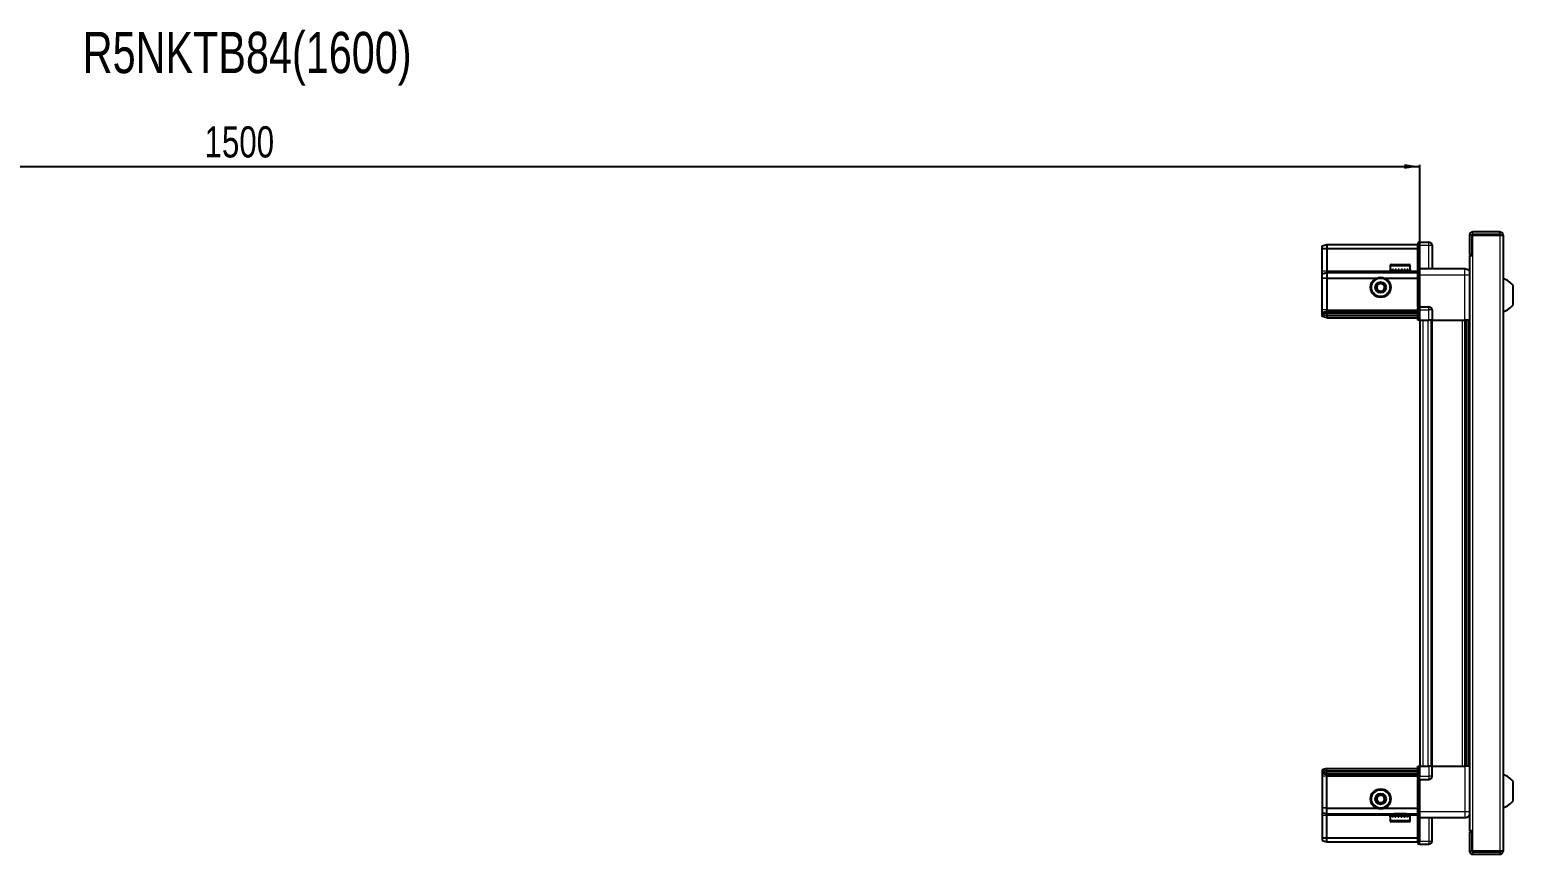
# Model space of a CAD drawing. Header units: millimetres. Extents: x 834 to 4457, y -497 to 1806.
# Drawn here: x 2518 to 3470, y 1277 to 1806 of the extents above; entities that cross this region are included whole.
import ezdxf

# ---------------------------------------------------------------- set-up
doc = ezdxf.new("R2010")
doc.units = ezdxf.units.MM
doc.layers.add('FORMAT', color=7, linetype='Continuous')
doc.styles.add('SLDTEXTSTYLE0', font='TXT', dxfattribs={"width": 0.75})
doc.dimstyles.new('SLDDIMSTYLE0', dxfattribs={"dimtxt": 20, "dimasz": 10, "dimexe": 0, "dimexo": 0.0625, "dimgap": 5, "dimtad": 2, "dimdec": 1, "dimrnd": 1e-09, "dimzin": 12, "dimdsep": 46, "dimtxsty": 'SLDTEXTSTYLE0', "dimsah": 1, "dimcen": 0.09, "dimadec": 0, "dimazin": 3, "dimtfac": 1, "dimtofl": 0, "dimtmove": 0, "dimatfit": 3, "dimfxl": 0, "dimfrac": 2, "dimtolj": 1, "dimtzin": 12, "dimarcsym": 0})

# ---------------------------------------------------------------- blocks, each defined once
blk = doc.blocks.new('_D_4')
at = {"layer": 'FORMAT'}
for p, q in [((1910.07, 1619.77), (1910.07, 1719.26)), ((1910.07, 1718.26), (3410.07, 1718.26)), ((3410.07, 1619.77), (3410.07, 1719.26))]:
    blk.add_line(p, q, dxfattribs=at)
for points in [[(1910.07, 1718.26), (1920.07, 1716.72), (1920.07, 1719.8)], [(3410.07, 1718.26), (3400.07, 1719.8), (3400.07, 1716.72)]]:
    blk.add_solid(points, dxfattribs=at)
at = {"layer": 'FORMAT', "insert": (2630.51, 1744.04), "char_height": 20, "attachment_point": 1, "style": 'SLDTEXTSTYLE0'}
blk.add_mtext('1500', dxfattribs=at)

msp = doc.modelspace()

# ---------------------------------------------------------------- linework, layer by layer
at = {"color": 7, "linetype": 'Continuous', "lineweight": 25}
for p, q in [((3461.32, 1676.26), (3444.02, 1676.26)), ((3461.32, 1674.76), (3461.32, 1676.26)), ((3347.42, 1667.45), (3350.42, 1668.26)), ((3347.42, 1665.6), (3347.42, 1667.45)), ((3347.42, 1665.6), (3350.42, 1665.76)), ((3347.42, 1651.26), (3347.42, 1665.6)), ((3350.42, 1668.26), (3350.42, 1665.76)), ((3350.42, 1668.26), (3408.72, 1668.26)), ((3350.42, 1665.76), (3350.42, 1651.26)), ((3350.42, 1665.76), (3408.72, 1665.76)), ((3409.59, 1669.76), (3408.72, 1669.26)), ((3409.59, 1669.76), (3408.72, 1669.26)), ((3408.72, 1669.26), (3408.72, 1667.76)), ((3408.72, 1652.96), (3408.72, 1667.76)), ((3409.92, 1669.76), (3409.59, 1669.76)), ((3409.92, 1669.76), (3409.59, 1669.76)), ((3409.92, 1669.76), (3409.92, 1669.76)), ((3409.92, 1667.76), (3409.92, 1669.76)), ((3409.92, 1669.76), (3415.92, 1669.76)), ((3409.92, 1667.76), (3409.92, 1652.96)), ((3417.92, 1667.76), (3417.92, 1652.76)), ((3441.92, 1674.16), (3441.92, 1661.76)), ((3443.42, 1674.16), (3443.42, 1661.76)), ((3443.92, 1661.26), (3443.92, 1674.16)), ((3443.92, 1674.16), (3461.32, 1674.16)), ((3461.32, 1674.76), (3444.02, 1674.76)), ((3461.32, 1674.16), (3463.42, 1674.16)), ((3463.42, 1674.16), (3463.42, 1279.36)), ((3441.82, 1661.26), (3441.82, 1292.26)), ((3441.82, 1661.26), (3443.92, 1661.26)), ((3441.92, 1661.76), (3443.42, 1661.76)), ((3347.42, 1649.45), (3347.42, 1651.26)), ((3347.42, 1649.45), (3350.42, 1650.26)), ((3347.42, 1646.42), (3347.42, 1649.45)), ((3350.42, 1646.76), (3347.42, 1646.42)), ((3347.42, 1626.26), (3347.42, 1646.42)), ((3350.42, 1651.26), (3350.42, 1650.26)), ((3350.42, 1650.26), (3350.42, 1646.76)), ((3350.42, 1650.26), (3408.72, 1650.26)), ((3350.42, 1646.76), (3350.42, 1626.26)), ((3350.42, 1646.76), (3382.42, 1646.76)), ((3387.42, 1646.76), (3408.72, 1646.76)), ((3390.92, 1654.66), (3390.92, 1651.76)), ((3390.92, 1651.76), (3390.96, 1651.76)), ((3391.08, 1652.26), (3390.96, 1652.26)), ((3390.96, 1652.26), (3390.96, 1651.76)), ((3390.96, 1651.76), (3391.08, 1651.76)), ((3391.08, 1652.26), (3391.08, 1651.76)), ((3391.08, 1651.76), (3391.49, 1651.76)), ((3391.83, 1652.26), (3391.49, 1652.26)), ((3391.49, 1652.26), (3391.49, 1651.76)), ((3391.49, 1651.76), (3391.83, 1651.76)), ((3391.72, 1655.46), (3403.12, 1655.46)), ((3391.83, 1652.26), (3391.83, 1651.76)), ((3391.83, 1651.76), (3392.6, 1651.76)), ((3393.12, 1652.26), (3392.6, 1652.26)), ((3392.6, 1652.26), (3392.6, 1651.76)), ((3392.6, 1651.76), (3393.12, 1651.76)), ((3393.02, 1651.76), (3393.02, 1651.66)), ((3393.02, 1651.66), (3401.82, 1651.66)), ((3393.12, 1652.26), (3393.12, 1651.76)), ((3393.12, 1651.76), (3394.18, 1651.76)), ((3393.42, 1651.26), (3394.11, 1650.77)), ((3393.42, 1651.26), (3401.42, 1651.26)), ((3394.11, 1650.77), (3393.42, 1650.29)), ((3393.42, 1650.29), (3393.42, 1650.26)), ((3393.42, 1650.29), (3401.42, 1650.29)), ((3394.11, 1650.77), (3400.73, 1650.77)), ((3394.84, 1652.26), (3394.18, 1652.26)), ((3394.18, 1652.26), (3394.18, 1651.76)), ((3394.18, 1651.76), (3394.84, 1651.76)), ((3394.84, 1652.26), (3394.84, 1651.76)), ((3394.84, 1651.76), (3396.08, 1651.76)), ((3396.81, 1652.26), (3396.08, 1652.26)), ((3396.08, 1652.26), (3396.08, 1651.76)), ((3396.08, 1651.76), (3396.51, 1651.76)), ((3396.51, 1652.26), (3396.51, 1651.76)), ((3396.81, 1652.26), (3396.81, 1651.76)), ((3396.81, 1651.76), (3398.11, 1651.76)), ((3398.84, 1652.26), (3398.11, 1652.26)), ((3398.11, 1652.26), (3398.11, 1651.76)), ((3398.38, 1652.26), (3398.38, 1651.76)), ((3398.38, 1651.76), (3398.84, 1651.76)), ((3398.84, 1652.26), (3398.84, 1651.76)), ((3398.84, 1651.76), (3400.08, 1651.76)), ((3400.73, 1652.26), (3400.08, 1652.26)), ((3400.08, 1652.26), (3400.08, 1651.76)), ((3400.08, 1651.76), (3400.73, 1651.76)), ((3400.73, 1652.26), (3400.73, 1651.76)), ((3400.73, 1651.76), (3401.78, 1651.76)), ((3400.73, 1650.77), (3401.42, 1651.26)), ((3401.42, 1650.29), (3400.73, 1650.77)), ((3401.42, 1650.26), (3401.42, 1650.29)), ((3402.3, 1652.26), (3401.78, 1652.26)), ((3401.78, 1652.26), (3401.78, 1651.76)), ((3401.78, 1651.76), (3402.3, 1651.76)), ((3401.82, 1651.66), (3401.82, 1651.76)), ((3402.3, 1652.26), (3402.3, 1651.76)), ((3402.3, 1651.76), (3403.06, 1651.76)), ((3403.39, 1652.26), (3403.06, 1652.26)), ((3403.06, 1652.26), (3403.06, 1651.76)), ((3403.06, 1651.76), (3403.39, 1651.76)), ((3403.39, 1652.26), (3403.39, 1651.76)), ((3403.39, 1651.76), (3403.78, 1651.76)), ((3403.89, 1652.26), (3403.78, 1652.26)), ((3403.78, 1652.26), (3403.78, 1651.76)), ((3403.78, 1651.76), (3403.89, 1651.76)), ((3403.89, 1652.26), (3403.89, 1651.76)), ((3403.89, 1651.76), (3403.92, 1651.76)), ((3403.92, 1651.76), (3403.92, 1654.66)), ((3408.72, 1652.76), (3408.72, 1652.96)), ((3409.92, 1652.76), (3408.72, 1652.76)), ((3408.72, 1648.76), (3408.72, 1652.76)), ((3408.72, 1628.46), (3408.72, 1648.76)), ((3409.92, 1652.96), (3409.92, 1652.76)), ((3409.92, 1652.76), (3409.92, 1648.76)), ((3409.92, 1652.76), (3438.92, 1652.76)), ((3409.92, 1648.76), (3409.92, 1628.46)), ((3470.02, 1629.76), (3470.02, 1641.76)), ((3408.72, 1628.26), (3408.72, 1628.46)), ((3409.92, 1628.26), (3408.72, 1628.26)), ((3408.72, 1628.26), (3408.72, 1627.58)), ((3408.72, 1619.76), (3408.72, 1627.58)), ((3409.92, 1628.46), (3409.92, 1628.26)), ((3409.92, 1626.26), (3409.92, 1628.26)), ((3409.92, 1626.26), (3409.92, 1628.26)), ((3409.92, 1628.26), (3415.92, 1628.26)), ((3347.42, 1624.45), (3347.42, 1626.26)), ((3350.42, 1625.26), (3347.42, 1624.45)), ((3347.42, 1623.71), (3347.42, 1624.45)), ((3350.42, 1624.26), (3347.42, 1623.71)), ((3347.42, 1623.21), (3347.42, 1623.71)), ((3350.42, 1622.76), (3347.42, 1623.21)), ((3347.42, 1622.06), (3347.42, 1623.21)), ((3350.42, 1621.26), (3347.42, 1622.06)), ((3350.42, 1626.26), (3350.42, 1625.26)), ((3350.42, 1625.26), (3350.42, 1624.26)), ((3350.42, 1625.26), (3408.72, 1625.26)), ((3350.42, 1624.26), (3408.72, 1624.26)), ((3350.42, 1624.26), (3350.42, 1622.76)), ((3350.42, 1622.76), (3350.42, 1621.26)), ((3350.42, 1622.76), (3408.72, 1622.76)), ((3350.42, 1621.26), (3408.72, 1621.26)), ((3409.59, 1619.76), (3408.72, 1619.76)), ((3409.59, 1626.26), (3409.59, 1619.76)), ((3409.92, 1619.76), (3409.59, 1619.76)), ((3409.92, 1626.26), (3409.92, 1619.76)), ((3409.92, 1619.76), (3415.92, 1619.76)), ((3410.07, 1619.76), (3410.07, 1333.76)), ((3417.92, 1619.76), (3415.92, 1619.76)), ((3417.27, 1619.76), (3417.27, 1333.76)), ((3417.92, 1626.26), (3417.92, 1619.76)), ((3417.92, 1619.76), (3438.92, 1619.76)), ((3439.94, 1333.76), (3439.94, 1619.76)), ((3439.98, 1333.76), (3439.98, 1619.76)), ((3441.77, 1619.76), (3441.77, 1333.76)), ((3408.72, 1325.93), (3408.72, 1333.76)), ((3408.72, 1333.76), (3409.59, 1333.76)), ((3409.59, 1333.76), (3409.59, 1333.76)), ((3409.59, 1333.76), (3409.59, 1327.26)), ((3409.92, 1333.76), (3409.59, 1333.76)), ((3409.92, 1333.76), (3409.92, 1327.26)), ((3409.92, 1333.76), (3409.92, 1333.76)), ((3409.92, 1333.76), (3409.92, 1327.26)), ((3409.92, 1333.76), (3415.92, 1333.76)), ((3417.92, 1333.76), (3415.92, 1333.76)), ((3417.92, 1327.26), (3417.92, 1333.76)), ((3417.92, 1333.76), (3438.92, 1333.76)), ((3350.42, 1332.26), (3347.42, 1331.45)), ((3347.42, 1331.45), (3347.42, 1330.3)), ((3350.42, 1330.76), (3347.42, 1330.3)), ((3347.42, 1330.3), (3347.42, 1329.8)), ((3350.42, 1329.26), (3347.42, 1329.8)), ((3347.42, 1329.8), (3347.42, 1329.06)), ((3350.42, 1328.26), (3347.42, 1329.06)), ((3347.42, 1329.06), (3347.42, 1327.26)), ((3347.42, 1327.26), (3347.42, 1307.09)), ((3350.42, 1330.76), (3350.42, 1332.26)), ((3350.42, 1332.26), (3408.72, 1332.26)), ((3350.42, 1329.26), (3350.42, 1330.76)), ((3350.42, 1330.76), (3408.72, 1330.76)), ((3350.42, 1329.26), (3408.72, 1329.26)), ((3350.42, 1328.26), (3350.42, 1329.26)), ((3350.42, 1328.26), (3408.72, 1328.26)), ((3350.42, 1327.26), (3350.42, 1328.26)), ((3350.42, 1306.76), (3350.42, 1327.26)), ((3408.72, 1325.93), (3408.72, 1325.26)), ((3409.92, 1325.26), (3408.72, 1325.26)), ((3408.72, 1325.06), (3408.72, 1325.26)), ((3408.72, 1304.76), (3408.72, 1325.06)), ((3409.92, 1325.26), (3409.92, 1327.26)), ((3409.92, 1325.26), (3409.92, 1325.06)), ((3409.92, 1325.26), (3415.92, 1325.26)), ((3409.92, 1325.06), (3409.92, 1304.76)), ((3470.02, 1311.76), (3470.02, 1323.76)), ((3350.42, 1306.76), (3347.42, 1307.09)), ((3347.42, 1307.09), (3347.42, 1304.06)), ((3347.42, 1304.06), (3350.42, 1303.26)), ((3347.42, 1304.06), (3347.42, 1302.26)), ((3350.42, 1306.76), (3382.42, 1306.76)), ((3350.42, 1303.26), (3350.42, 1306.76)), ((3387.42, 1306.76), (3408.72, 1306.76)), ((3408.72, 1300.76), (3408.72, 1304.76)), ((3409.92, 1304.76), (3409.92, 1300.76)), ((3347.42, 1302.26), (3347.42, 1287.91)), ((3350.42, 1303.26), (3408.72, 1303.26)), ((3350.42, 1302.26), (3350.42, 1303.26)), ((3350.42, 1287.76), (3350.42, 1302.26)), ((3390.92, 1301.76), (3390.92, 1298.86)), ((3390.94, 1301.76), (3390.92, 1301.76)), ((3390.94, 1301.26), (3390.94, 1301.76)), ((3391.04, 1301.76), (3390.94, 1301.76)), ((3390.94, 1301.26), (3391.04, 1301.26)), ((3391.04, 1301.26), (3391.04, 1301.76)), ((3391.41, 1301.76), (3391.04, 1301.76)), ((3391.41, 1301.26), (3391.41, 1301.76)), ((3391.73, 1301.76), (3391.41, 1301.76)), ((3391.41, 1301.26), (3391.73, 1301.26)), ((3403.12, 1298.06), (3391.72, 1298.06)), ((3391.73, 1301.26), (3391.73, 1301.76)), ((3392.47, 1301.76), (3391.73, 1301.76)), ((3392.47, 1301.26), (3392.47, 1301.76)), ((3392.97, 1301.76), (3392.47, 1301.76)), ((3392.47, 1301.26), (3392.97, 1301.26)), ((3392.97, 1301.26), (3392.97, 1301.76)), ((3394.01, 1301.76), (3392.97, 1301.76)), ((3393.02, 1301.86), (3393.02, 1301.76)), ((3401.82, 1301.86), (3393.02, 1301.86)), ((3393.42, 1303.26), (3393.42, 1303.22)), ((3393.42, 1303.22), (3394.11, 1302.74)), ((3401.42, 1303.22), (3393.42, 1303.22)), ((3394.11, 1302.74), (3393.42, 1302.26)), ((3401.42, 1302.26), (3393.42, 1302.26)), ((3394.01, 1301.26), (3394.01, 1301.76)), ((3394.66, 1301.76), (3394.01, 1301.76)), ((3394.01, 1301.26), (3394.66, 1301.26)), ((3400.73, 1302.74), (3394.11, 1302.74)), ((3394.66, 1301.26), (3394.66, 1301.76)), ((3395.89, 1301.76), (3394.66, 1301.76)), ((3395.89, 1301.26), (3395.89, 1301.76)), ((3396.38, 1301.76), (3395.89, 1301.76)), ((3395.89, 1301.26), (3396.61, 1301.26)), ((3396.38, 1301.26), (3396.38, 1301.76)), ((3396.61, 1301.26), (3396.61, 1301.76)), ((3397.91, 1301.76), (3396.61, 1301.76)), ((3397.91, 1301.26), (3397.91, 1301.76)), ((3397.91, 1301.26), (3398.64, 1301.26)), ((3398.25, 1301.26), (3398.25, 1301.76)), ((3398.64, 1301.76), (3398.25, 1301.76)), ((3398.64, 1301.26), (3398.64, 1301.76)), ((3399.89, 1301.76), (3398.64, 1301.76)), ((3399.89, 1301.26), (3399.89, 1301.76)), ((3400.56, 1301.76), (3399.89, 1301.76)), ((3399.89, 1301.26), (3400.56, 1301.26)), ((3400.56, 1301.26), (3400.56, 1301.76)), ((3401.63, 1301.76), (3400.56, 1301.76)), ((3400.73, 1302.74), (3401.42, 1303.22)), ((3401.42, 1302.26), (3400.73, 1302.74)), ((3401.42, 1303.22), (3401.42, 1303.26)), ((3401.63, 1301.26), (3401.63, 1301.76)), ((3402.16, 1301.76), (3401.63, 1301.76)), ((3401.63, 1301.26), (3402.16, 1301.26)), ((3401.82, 1301.76), (3401.82, 1301.86)), ((3402.16, 1301.26), (3402.16, 1301.76)), ((3402.95, 1301.76), (3402.16, 1301.76)), ((3402.95, 1301.26), (3402.95, 1301.76)), ((3403.3, 1301.76), (3402.95, 1301.76)), ((3402.95, 1301.26), (3403.3, 1301.26)), ((3403.3, 1301.26), (3403.3, 1301.76)), ((3403.74, 1301.76), (3403.3, 1301.76)), ((3403.74, 1301.26), (3403.74, 1301.76)), ((3403.87, 1301.76), (3403.74, 1301.76)), ((3403.74, 1301.26), (3403.87, 1301.26)), ((3403.87, 1301.26), (3403.87, 1301.76)), ((3403.92, 1301.76), (3403.87, 1301.76)), ((3403.92, 1298.86), (3403.92, 1301.76)), ((3409.92, 1300.76), (3408.72, 1300.76)), ((3408.72, 1300.56), (3408.72, 1300.76)), ((3408.72, 1285.76), (3408.72, 1300.56)), ((3409.92, 1300.76), (3409.92, 1300.56)), ((3409.92, 1300.76), (3438.92, 1300.76)), ((3409.92, 1300.56), (3409.92, 1285.76)), ((3409.92, 1300.56), (3409.92, 1285.76)), ((3417.92, 1285.76), (3417.92, 1300.76)), ((3347.42, 1287.91), (3350.42, 1287.76)), ((3347.42, 1287.91), (3347.42, 1286.06)), ((3347.42, 1286.06), (3350.42, 1285.26)), ((3350.42, 1287.76), (3408.72, 1287.76)), ((3350.42, 1285.26), (3350.42, 1287.76)), ((3350.42, 1285.26), (3408.72, 1285.26)), ((3408.72, 1285.76), (3408.72, 1284.26)), ((3409.92, 1283.76), (3409.92, 1285.76)), ((3443.92, 1292.26), (3441.82, 1292.26)), ((3441.92, 1291.76), (3443.42, 1291.76)), ((3441.92, 1291.76), (3441.92, 1279.36)), ((3443.42, 1291.76), (3443.42, 1279.36)), ((3443.92, 1279.36), (3443.92, 1292.26)), ((3408.72, 1284.26), (3409.59, 1283.76)), ((3409.92, 1283.76), (3409.59, 1283.76)), ((3409.92, 1283.76), (3415.92, 1283.76)), ((3461.32, 1279.36), (3443.92, 1279.36)), ((3444.02, 1278.76), (3461.32, 1278.76)), ((3444.02, 1277.26), (3461.32, 1277.26)), ((3463.42, 1279.36), (3461.32, 1279.36)), ((3461.32, 1278.76), (3461.32, 1277.26))]:
    msp.add_line(p, q, dxfattribs=at)
at = {"color": 8, "linetype": 'Continuous', "lineweight": 18}
for p, q in [((3444.02, 1674.76), (3444.02, 1676.26)), ((3409.92, 1667.76), (3408.72, 1667.76)), ((3409.92, 1667.76), (3415.92, 1667.76)), ((3415.92, 1667.76), (3415.92, 1669.76)), ((3415.92, 1667.76), (3417.92, 1667.76)), ((3415.92, 1652.76), (3415.92, 1667.76)), ((3443.42, 1674.16), (3441.92, 1674.16)), ((3461.32, 1674.16), (3461.32, 1279.36)), ((3443.92, 1661.26), (3443.92, 1292.26)), ((3347.42, 1651.26), (3350.42, 1651.26)), ((3350.42, 1651.26), (3393.42, 1651.26)), ((3390.92, 1654.66), (3403.92, 1654.66)), ((3401.42, 1651.26), (3408.72, 1651.26)), ((3408.72, 1652.96), (3409.92, 1652.96)), ((3409.92, 1648.76), (3408.72, 1648.76)), ((3409.92, 1648.76), (3438.92, 1648.76)), ((3438.92, 1619.76), (3438.92, 1648.76)), ((3408.72, 1628.46), (3409.92, 1628.46)), ((3415.92, 1626.26), (3415.92, 1628.26)), ((3350.42, 1626.26), (3347.42, 1626.26)), ((3350.42, 1626.26), (3408.72, 1626.26)), ((3409.92, 1626.26), (3409.59, 1626.26)), ((3409.92, 1626.26), (3415.92, 1626.26)), ((3412.07, 1619.76), (3412.07, 1333.76)), ((3415.27, 1619.76), (3415.27, 1333.76)), ((3415.92, 1619.76), (3415.92, 1626.26)), ((3417.92, 1626.26), (3415.92, 1626.26)), ((3417.92, 1619.76), (3417.92, 1333.76)), ((3437.32, 1333.76), (3437.32, 1619.76)), ((3438.74, 1619.76), (3438.74, 1333.76)), ((3441.18, 1333.76), (3441.18, 1619.76)), ((3409.92, 1333.76), (3409.59, 1333.76)), ((3415.92, 1333.76), (3415.92, 1327.26)), ((3438.92, 1333.76), (3438.92, 1304.76)), ((3350.42, 1327.26), (3347.42, 1327.26)), ((3350.42, 1327.26), (3408.72, 1327.26)), ((3409.92, 1325.06), (3408.72, 1325.06)), ((3409.92, 1327.26), (3409.59, 1327.26)), ((3409.92, 1327.26), (3415.92, 1327.26)), ((3417.92, 1327.26), (3415.92, 1327.26)), ((3415.92, 1327.26), (3415.92, 1325.26)), ((3409.92, 1304.76), (3408.72, 1304.76)), ((3409.92, 1304.76), (3438.92, 1304.76)), ((3347.42, 1302.26), (3350.42, 1302.26)), ((3350.42, 1302.26), (3393.42, 1302.26)), ((3403.92, 1298.86), (3390.92, 1298.86)), ((3401.42, 1302.26), (3408.72, 1302.26)), ((3409.92, 1300.56), (3408.72, 1300.56)), ((3415.92, 1300.76), (3415.92, 1285.76)), ((3409.92, 1285.76), (3408.72, 1285.76)), ((3409.92, 1285.76), (3415.92, 1285.76)), ((3415.92, 1285.76), (3417.92, 1285.76)), ((3415.92, 1285.76), (3415.92, 1283.76)), ((3443.42, 1279.36), (3441.92, 1279.36)), ((3444.02, 1278.76), (3444.02, 1277.26))]:
    msp.add_line(p, q, dxfattribs=at)
at = {"color": 7, "linetype": 'Continuous', "lineweight": 25}
for centre, radius in [((3384.92, 1640.76), 6.5), ((3384.92, 1640.76), 3.46), ((3384.92, 1312.76), 6.5), ((3384.92, 1312.76), 3.46)]:
    msp.add_circle(centre, radius, dxfattribs=at)
at = {"color": 8, "linetype": 'Continuous', "lineweight": 18}
for centre in [(3384.92, 1640.76), (3384.92, 1312.76)]:
    msp.add_circle(centre, 5.7, dxfattribs=at)
at = {"color": 7, "linetype": 'Continuous', "lineweight": 25}
for centre, radius, start, end in [((3444.02, 1674.16), 2.1, 90, 180), ((3461.32, 1674.16), 2.1, 0, 90), ((3415.92, 1667.76), 2, 0, 90), ((3444.02, 1674.16), 0.6, 90, 180), ((3461.32, 1674.16), 0.6, 0, 90), ((3391.72, 1654.66), 0.8, 90, 180), ((3393.02, 1651.26), 0.4, 0, 90), ((3401.82, 1651.26), 0.4, 90, 180), ((3403.12, 1654.66), 0.8, 0, 90), ((3384.92, 1640.76), 2.5, 120.74103, 180.74103), ((3384.92, 1640.76), 2.5, 180.74103, 240.74103), ((3384.92, 1640.76), 2.5, 60.74103, 120.74103), ((3384.92, 1640.76), 2.5, 240.74103, 300.74103), ((3384.92, 1640.76), 2.5, 0.74103, 60.74103), ((3384.92, 1640.76), 2.5, 300.74103, 0.74103), ((3460.4, 1634.73), 11.91, 36.1266, 75.29965), ((3415.92, 1626.26), 2, 0, 90), ((3460.4, 1636.78), 11.91, 284.70035, 323.8734), ((3415.92, 1327.26), 2, 270, 0), ((3460.4, 1316.73), 11.91, 36.1266, 75.29965), ((3384.92, 1312.76), 2.5, 155.91157, 215.91157), ((3384.92, 1312.76), 2.5, 95.91157, 155.91157), ((3384.92, 1312.76), 2.5, 35.91157, 95.91157), ((3384.92, 1312.76), 2.5, 335.91157, 35.91157), ((3384.92, 1312.76), 2.5, 215.91157, 275.91157), ((3384.92, 1312.76), 2.5, 275.91157, 335.91157), ((3460.4, 1318.78), 11.91, 284.70035, 323.8734), ((3391.72, 1298.86), 0.8, 180, 270), ((3393.02, 1302.26), 0.4, 270, 0), ((3401.82, 1302.26), 0.4, 180, 270), ((3403.12, 1298.86), 0.8, 270, 360), ((3415.92, 1285.76), 2, 270, 0), ((3444.02, 1279.36), 2.1, 180, 270), ((3444.02, 1279.36), 0.6, 180, 270), ((3461.32, 1279.36), 0.6, 270, 0), ((3461.32, 1279.36), 2.1, 270, 0)]:
    msp.add_arc(centre, radius, start, end, dxfattribs=at)
for centre, start_param, end_param in [((3406.12, 1626.26), 0, 0.722734), ((3406.12, 1327.26), 5.560451, 6.283185)]:
    msp.add_ellipse(centre, major_axis=(3.46, 0), ratio=0.57735, start_param=start_param, end_param=end_param, dxfattribs=at)
for points, knots in [([(3438.92, 1652.76), (3439.36, 1652.71), (3440.04, 1652.64), (3440.85, 1652.2), (3441.41, 1651.76), (3441.68, 1651.39), (3441.82, 1651.21)], [0, 0, 0, 0, 0.384298, 0.591173, 0.802437, 1, 1, 1, 1]), ([(3382.4, 1642.17), (3382.84, 1642.43), (3383.67, 1642.92), (3384.5, 1643.42), (3384.88, 1643.64)], [0, 0, 0, 0, 0.5346859, 1, 1, 1, 1]), ([(3382.44, 1639.28), (3382.44, 1639.41), (3382.43, 1640), (3382.42, 1641), (3382.41, 1641.82), (3382.4, 1642.17)], [0, 0, 0, 0, 0.133125, 0.637099, 1, 1, 1, 1]), ([(3384.96, 1637.87), (3384.51, 1638.12), (3383.67, 1638.59), (3382.83, 1639.06), (3382.44, 1639.28)], [0, 0, 0, 0, 0.534686, 1, 1, 1, 1]), ([(3384.88, 1643.64), (3385.33, 1643.39), (3386.17, 1642.92), (3387.01, 1642.45), (3387.4, 1642.23)], [0, 0, 0, 0, 0.534686, 1, 1, 1, 1]), ([(3387.44, 1639.35), (3386.99, 1639.08), (3386.17, 1638.59), (3385.34, 1638.1), (3384.96, 1637.87)], [0, 0, 0, 0, 0.534686, 1, 1, 1, 1]), ([(3387.4, 1642.23), (3387.4, 1641.89), (3387.42, 1641.06), (3387.43, 1640.07), (3387.44, 1639.47), (3387.44, 1639.35)], [0, 0, 0, 0, 0.362901, 0.866875, 1, 1, 1, 1]), ([(3441.77, 1619.76), (3441.73, 1619.76), (3441.51, 1619.76), (3440.79, 1619.76), (3439.83, 1619.76), (3439.18, 1619.76), (3438.92, 1619.76)], [0, 0, 0, 0, 0.071707, 0.420979, 0.770251, 1, 1, 1, 1]), ([(3441.77, 1333.76), (3441.73, 1333.76), (3441.51, 1333.76), (3440.79, 1333.76), (3439.83, 1333.76), (3439.18, 1333.76), (3438.92, 1333.76)], [0, 0, 0, 0, 0.071707, 0.420979, 0.770251, 1, 1, 1, 1]), ([(3382.05, 1312.46), (3382.26, 1312.93), (3382.65, 1313.81), (3383.04, 1314.69), (3383.23, 1315.1)], [0, 0, 0, 0, 0.534686, 1, 1, 1, 1]), ([(3383.23, 1315.1), (3383.57, 1315.13), (3384.39, 1315.22), (3385.38, 1315.32), (3385.97, 1315.38), (3386.1, 1315.39)], [0, 0, 0, 0, 0.362901, 0.866875, 1, 1, 1, 1]), ([(3386.1, 1315.39), (3386.4, 1314.97), (3386.97, 1314.19), (3387.53, 1313.42), (3387.79, 1313.05)], [0, 0, 0, 0, 0.534686, 1, 1, 1, 1]), ([(3383.74, 1310.12), (3383.44, 1310.54), (3382.87, 1311.32), (3382.31, 1312.1), (3382.05, 1312.46)], [0, 0, 0, 0, 0.534686, 1, 1, 1, 1]), ([(3386.61, 1310.42), (3386.49, 1310.41), (3385.89, 1310.34), (3384.9, 1310.24), (3384.08, 1310.16), (3383.74, 1310.12)], [0, 0, 0, 0, 0.133125, 0.637099, 1, 1, 1, 1]), ([(3387.79, 1313.05), (3387.58, 1312.58), (3387.19, 1311.7), (3386.79, 1310.83), (3386.61, 1310.42)], [0, 0, 0, 0, 0.534686, 1, 1, 1, 1]), ([(3438.92, 1300.76), (3439.36, 1300.8), (3440.04, 1300.88), (3440.85, 1301.31), (3441.41, 1301.75), (3441.68, 1302.12), (3441.82, 1302.31)], [0, 0, 0, 0, 0.384298, 0.591173, 0.802437, 1, 1, 1, 1])]:
    msp.add_open_spline(points, degree=3, knots=knots, dxfattribs=at)
at = {"color": 8, "linetype": 'Continuous', "lineweight": 18}
for points in [[(3438.92, 1648.76), (3438.92, 1649.28), (3438.92, 1650.33), (3438.92, 1651.65), (3438.92, 1652.58), (3438.92, 1652.7), (3438.92, 1652.76)], [(3438.92, 1304.76), (3438.92, 1304.23), (3438.92, 1303.18), (3438.92, 1301.86), (3438.92, 1300.94), (3438.92, 1300.82), (3438.92, 1300.76)]]:
    msp.add_open_spline(points, degree=3, dxfattribs=at)
for points, knots in [([(3438.92, 1648.76), (3439.36, 1648.76), (3440.04, 1648.76), (3440.85, 1648.76), (3441.41, 1648.76), (3441.68, 1648.76), (3441.82, 1648.76)], [0, 0, 0, 0, 0.384298, 0.591173, 0.802437, 1, 1, 1, 1]), ([(3438.92, 1304.76), (3439.36, 1304.76), (3440.04, 1304.76), (3440.85, 1304.76), (3441.41, 1304.76), (3441.68, 1304.76), (3441.82, 1304.76)], [0, 0, 0, 0, 0.3842982, 0.5911726, 0.8024372, 1, 1, 1, 1])]:
    msp.add_open_spline(points, degree=3, knots=knots, dxfattribs=at)

# ---------------------------------------------------------------- texts
at = {"layer": 'FORMAT', "insert": (2552.4, 1804.56), "char_height": 26.4583, "attachment_point": 1, "style": 'SLDTEXTSTYLE0'}
msp.add_mtext('R5NKTB84(1600)', dxfattribs=at)

# ---------------------------------------------------------------- dimensions: what is measured, and where the dimension line sits
at = {"layer": 'FORMAT'}
dim = msp.add_linear_dim(base=(3410.07, 1718.26), p1=(1910.07, 1619.76), p2=(3410.07, 1619.76), angle=0, dimstyle='SLDDIMSTYLE0', dxfattribs=at)
dim.commit()
dim.dimension.update_dxf_attribs({"geometry": '_D_4', "text_midpoint": (2660.07, 1718.26), "dimtype": 160})

doc.saveas('drawing.dxf')
